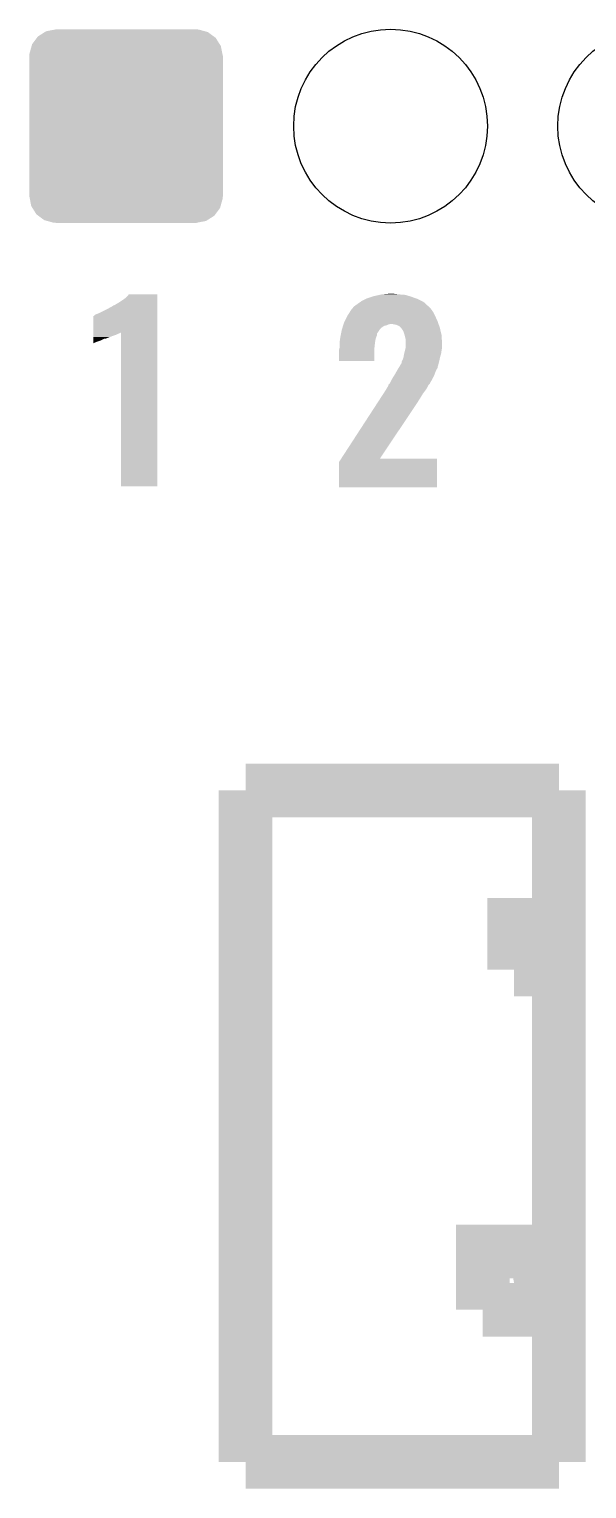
# Model space of a CAD drawing. Extents: x -1.3 to 24.2, y -3.9 to 53.4.
# Drawn here: x 5.63 to 8.79, y 15.47 to 23.75 of the extents above; entities that cross this region are included whole.
import ezdxf

# ---------------------------------------------------------------- set-up
doc = ezdxf.new("R2010")
doc.units = 0
doc.layers.get('0').update_dxf_attribs({"linetype": 'CONTINUOUS'})
doc.layers.add('LIGHT_RANGER_14CLICK_V101_GTO', color=9, linetype='CONTINUOUS')
doc.layers.add('LIGHT_RANGER_14CLICK_V101_GTS', color=11, linetype='CONTINUOUS')

# ---------------------------------------------------------------- blocks, each defined once
blk = doc.blocks.new('ROUND_46')
blk.add_circle((0, 0), 0.5499)
blk = doc.blocks.new('CUSTOM_49')
for points in [[(-0.533322, 0.464708), (-0.506672, 0.50047), (0.531316, 0.464708), (0.50879, 0.50047)], [(-0.506672, 0.50047), (-0.500488, 0.508768), (0.50879, 0.50047), (0.497646, 0.508768)], [(-0.500488, 0.508768), (-0.461524, 0.533284), (0.497646, 0.508768), (0.464714, 0.533284)], [(-0.461524, 0.533284), (-0.45398, 0.53803), (0.464714, 0.533284), (0.447646, 0.53803)], [(-0.45398, 0.53803), (-0.402918, 0.548004), (0.447646, 0.53803), (0.411774, 0.548004)], [(-0.402918, 0.548004), (-0.40005, 0.548564), (0.411774, 0.548004), (0.40005, 0.548564)], [(-0.40005, 0.548564), (-0.40005, 0.54991), (0.40005, 0.548564), (0.40005, 0.54991)], [(-0.548068, 0.411774), (-0.536314, 0.453974), (0.54634, 0.411774), (0.538076, 0.453974)], [(-0.536314, 0.453974), (-0.533322, 0.464708), (0.538076, 0.453974), (0.531316, 0.464708)], [(-0.54991, -0.40005), (-0.54991, 0.40005), (0.54991, -0.40005), (0.54991, 0.40005)], [(-0.548634, 0.40005), (-0.548068, 0.411774), (0.548634, 0.40005), (0.54634, 0.411774)], [(-0.546338, -0.411774), (-0.548634, -0.40005), (0.548068, -0.411774), (0.548634, -0.40005)], [(-0.538076, -0.453974), (-0.546338, -0.411774), (0.536312, -0.453974), (0.548068, -0.411774)], [(-0.531314, -0.464708), (-0.538076, -0.453974), (0.533322, -0.464708), (0.536312, -0.453974)], [(-0.50879, -0.50047), (-0.531314, -0.464708), (0.50667, -0.50047), (0.533322, -0.464708)], [(-0.497644, -0.508768), (-0.50879, -0.50047), (0.500488, -0.508768), (0.50667, -0.50047)], [(-0.464714, -0.533284), (-0.497644, -0.508768), (0.461522, -0.533284), (0.500488, -0.508768)], [(-0.447644, -0.53803), (-0.464714, -0.533284), (0.45398, -0.53803), (0.461522, -0.533284)], [(-0.411774, -0.548004), (-0.447644, -0.53803), (0.402916, -0.548004), (0.45398, -0.53803)], [(-0.40005, -0.548564), (-0.411774, -0.548004), (0.40005, -0.548564), (0.402916, -0.548004)], [(-0.40005, -0.54991), (-0.40005, -0.548564), (0.40005, -0.54991), (0.40005, -0.548564)]]:
    blk.add_solid(points)

msp = doc.modelspace()

# ---------------------------------------------------------------- linework, layer by layer
at = {"layer": 'LIGHT_RANGER_14CLICK_V101_GTO', "const_width": 0.3048}
for points in [[(6.858, 19.431), (8.636, 19.431)], [(6.858, 15.621), (6.858, 19.431)], [(8.636, 15.621), (8.636, 19.431)], [(8.382, 18.415), (8.382, 18.669), (8.636, 18.669)], [(8.382, 18.415), (8.5852, 18.415)], [(8.2042, 16.4846), (8.2042, 16.8148), (8.5344, 16.8148)], [(8.382, 16.637), (8.636, 16.6878)], [(8.2042, 16.4846), (8.5852, 16.4846)], [(6.858, 15.621), (8.636, 15.621)]]:
    msp.add_lwpolyline(points, dxfattribs=at)
at = {"layer": 'LIGHT_RANGER_14CLICK_V101_GTO'}
for points in [[(6.113782, 22.18436), (6.13918, 22.199598), (6.357618, 22.18436), (6.357618, 22.199598)], [(6.13918, 22.199598), (6.16966, 22.21992), (6.357618, 22.199598), (6.357618, 22.21992)], [(6.16966, 22.21992), (6.184902, 22.232622), (6.357618, 22.21992), (6.357618, 22.232622)], [(6.184902, 22.232622), (6.195046, 22.245296), (6.357618, 22.232622), (6.35762, 22.245296)], [(6.195046, 22.245296), (6.195066, 22.24532), (6.35762, 22.245296), (6.195066, 22.24532)], [(7.49046, 22.18944), (7.5086, 22.202138), (7.882888, 22.18944), (7.868918, 22.202138)], [(7.5086, 22.202138), (7.515862, 22.20722), (7.868918, 22.202138), (7.858756, 22.20722)], [(7.515862, 22.20722), (7.541262, 22.21992), (7.858756, 22.20722), (7.83336, 22.21992)], [(7.541262, 22.21992), (7.546342, 22.22246), (7.83336, 22.21992), (7.826248, 22.22246)], [(7.546342, 22.22246), (7.576822, 22.23262), (7.826248, 22.22246), (7.7978, 22.23262)], [(7.576822, 22.23262), (7.584442, 22.23516), (7.7978, 22.23262), (7.789546, 22.23516)], [(7.584442, 22.23516), (7.618732, 22.24278), (7.789546, 22.23516), (7.764782, 22.24278)], [(7.618732, 22.24278), (7.630162, 22.24532), (7.764782, 22.24278), (7.73176, 22.24532)], [(7.630162, 22.24532), (7.65683, 22.24786), (7.73176, 22.24532), (7.706362, 22.24786)], [(7.65683, 22.24786), (7.683498, 22.2504), (7.706362, 22.24786), (7.696202, 22.2504)], [(5.994408, 22.029402), (5.994424, 22.1234), (6.357614, 22.029402), (6.357616, 22.1234)], [(5.994424, 22.1234), (5.996946, 22.123406), (6.357616, 22.1234), (6.357616, 22.123406)], [(5.996946, 22.123406), (6.002024, 22.128482), (6.357616, 22.123406), (6.357616, 22.128482)], [(6.002024, 22.128482), (6.01218, 22.13356), (6.357616, 22.128482), (6.357616, 22.13356)], [(6.01218, 22.13356), (6.02488, 22.13864), (6.357616, 22.13356), (6.357616, 22.13864)], [(6.02488, 22.13864), (6.08076, 22.16658), (6.357616, 22.13864), (6.357618, 22.16658)], [(6.08076, 22.16658), (6.103618, 22.179282), (6.357618, 22.16658), (6.357618, 22.179282)], [(6.103618, 22.179282), (6.106164, 22.18182), (6.357618, 22.179282), (6.357618, 22.18182)], [(6.106164, 22.18182), (6.113782, 22.18436), (6.357618, 22.18182), (6.357618, 22.18436)], [(7.42061, 22.09292), (7.43458, 22.12086), (7.94766, 22.09292), (7.93496, 22.12086)], [(7.43458, 22.12086), (7.437122, 22.12594), (7.93496, 22.12086), (7.93242, 22.12594)], [(7.437122, 22.12594), (7.450182, 22.146258), (7.93242, 22.12594), (7.92226, 22.146258)], [(7.450182, 22.146258), (7.459982, 22.161502), (7.92226, 22.146258), (7.911374, 22.161502)], [(7.459982, 22.161502), (7.462518, 22.16404), (7.911374, 22.161502), (7.90956, 22.16404)], [(7.462518, 22.16404), (7.46506, 22.166582), (7.90956, 22.16404), (7.907018, 22.166582)], [(7.46506, 22.166582), (7.47268, 22.17674), (7.907018, 22.166582), (7.89686, 22.17674)], [(7.47268, 22.17674), (7.472682, 22.176742), (7.89686, 22.17674), (7.896858, 22.176742)], [(7.472682, 22.176742), (7.49046, 22.18944), (7.896858, 22.176742), (7.882888, 22.18944)], [(5.994408, 22.02434), (5.994408, 22.029402), (6.141718, 22.02434), (6.151848, 22.029402)], [(6.15188, 21.155684), (6.151848, 22.029402), (6.357596, 21.155684), (6.357614, 22.029402)], [(7.400034, 22.024338), (7.4041, 22.044662), (7.60476, 22.024338), (7.618308, 22.044662)], [(7.4041, 22.044662), (7.404892, 22.0472), (7.618308, 22.044662), (7.62, 22.0472)], [(7.404892, 22.0472), (7.408066, 22.057358), (7.62, 22.0472), (7.630158, 22.057358)], [(7.408066, 22.057358), (7.411242, 22.067518), (7.630158, 22.057358), (7.645396, 22.067518)], [(7.411242, 22.067518), (7.412036, 22.07006), (7.645396, 22.067518), (7.658098, 22.07006)], [(7.412036, 22.07006), (7.413624, 22.075138), (7.658098, 22.07006), (7.668258, 22.075138)], [(7.413624, 22.075138), (7.414418, 22.07768), (7.668258, 22.075138), (7.680958, 22.07768)], [(7.414418, 22.07768), (7.4168, 22.0853), (7.953104, 22.07768), (7.950382, 22.0853)], [(7.4168, 22.0853), (7.42061, 22.09292), (7.950382, 22.0853), (7.94766, 22.09292)], [(7.713978, 22.0726), (7.688578, 22.07768), (7.954918, 22.0726), (7.953104, 22.07768)], [(7.731756, 22.064982), (7.713978, 22.0726), (7.957638, 22.064982), (7.954918, 22.0726)], [(7.739382, 22.057358), (7.731756, 22.064982), (7.96036, 22.057358), (7.957638, 22.064982)], [(7.744454, 22.052286), (7.739382, 22.057358), (7.961554, 22.052286), (7.96036, 22.057358)], [(7.74446, 22.049742), (7.744454, 22.052286), (7.962154, 22.049742), (7.961554, 22.052286)], [(7.752078, 22.039582), (7.74446, 22.049742), (7.964544, 22.039582), (7.962154, 22.049742)], [(7.75716, 22.026882), (7.752078, 22.039582), (7.967532, 22.026882), (7.964544, 22.039582)], [(5.9944, 21.97608), (5.994402, 21.9837), (6.01218, 21.97608), (6.035038, 21.9837)], [(5.9944, 21.971), (5.9944, 21.97608), (5.99948, 21.971), (6.01218, 21.97608)], [(5.9944, 21.9685), (5.9944, 21.971), (5.9944, 21.9685), (5.99948, 21.971)], [(5.994402, 21.99386), (5.994404, 22.00402), (6.062976, 21.99386), (6.08838, 22.00402)], [(5.994402, 21.993858), (5.994402, 21.99386), (6.055356, 21.993858), (6.062976, 21.99386)], [(5.994402, 21.9837), (5.994402, 21.993858), (6.035038, 21.9837), (6.055356, 21.993858)], [(5.994404, 22.00402), (5.994406, 22.01164), (6.08838, 22.00402), (6.1087, 22.01164)], [(5.994406, 22.01672), (5.994408, 22.0218), (6.123938, 22.01672), (6.1341, 22.0218)], [(5.994406, 22.01164), (5.994406, 22.01672), (6.1087, 22.01164), (6.123938, 22.01672)], [(5.994408, 22.0218), (5.994408, 22.02434), (6.1341, 22.0218), (6.141718, 22.02434)], [(7.3914, 21.971), (7.393576, 21.986238), (7.592694, 21.971), (7.5946, 21.986238)], [(7.3914, 21.96592), (7.3914, 21.971), (7.59206, 21.96592), (7.592694, 21.971)], [(7.3914, 21.943062), (7.3914, 21.96592), (7.58952, 21.943062), (7.59206, 21.96592)], [(7.393576, 21.986238), (7.396116, 22.00402), (7.5946, 21.986238), (7.599678, 22.00402)], [(7.396116, 22.00402), (7.39648, 22.006558), (7.599678, 22.00402), (7.600692, 22.006558)], [(7.39648, 22.006558), (7.39851, 22.016716), (7.600692, 22.006558), (7.604758, 22.016716)], [(7.39851, 22.016716), (7.400034, 22.024338), (7.604758, 22.016716), (7.60476, 22.024338)], [(7.760624, 22.01418), (7.75716, 22.026882), (7.97052, 22.01418), (7.967532, 22.026882)], [(7.76478, 21.99894), (7.760624, 22.01418), (7.971324, 21.99894), (7.97052, 22.01418)], [(7.76732, 21.988782), (7.76478, 21.99894), (7.971858, 21.988782), (7.971324, 21.99894)], [(7.76732, 21.965922), (7.76732, 21.988782), (7.97306, 21.965922), (7.971858, 21.988782)], [(7.76732, 21.945602), (7.76732, 21.965922), (7.97306, 21.945602), (7.97306, 21.965922)], [(7.38886, 21.932902), (7.391398, 21.943058), (7.589516, 21.932902), (7.58952, 21.943058)], [(7.38886, 21.866884), (7.38886, 21.932902), (7.589496, 21.866884), (7.589516, 21.932902)], [(7.589496, 21.86686), (7.38886, 21.866884), (7.589496, 21.86686), (7.589496, 21.866884)], [(7.391398, 21.943058), (7.3914, 21.943062), (7.58952, 21.943058), (7.58952, 21.943062)], [(7.74446, 21.856704), (7.744462, 21.864324), (7.954534, 21.856704), (7.956326, 21.864324)], [(7.744462, 21.864324), (7.74954, 21.874482), (7.956326, 21.864324), (7.958716, 21.874482)], [(7.74954, 21.874482), (7.75462, 21.88972), (7.958716, 21.874482), (7.962302, 21.88972)], [(7.75462, 21.88972), (7.755042, 21.89226), (7.962302, 21.88972), (7.9629, 21.89226)], [(7.755042, 21.89226), (7.75716, 21.90496), (7.9629, 21.89226), (7.966528, 21.90496)], [(7.75716, 21.90496), (7.758428, 21.910038), (7.966528, 21.90496), (7.96798, 21.910038)], [(7.758428, 21.910038), (7.762874, 21.92782), (7.96798, 21.910038), (7.97052, 21.92782)], [(7.762874, 21.92782), (7.766684, 21.943058), (7.97052, 21.92782), (7.97306, 21.943058)], [(7.766684, 21.943058), (7.76732, 21.945602), (7.97306, 21.943058), (7.97306, 21.945602)], [(7.69366, 21.77288), (7.700006, 21.783038), (7.921868, 21.77288), (7.92734, 21.783038)], [(7.700006, 21.783038), (7.706358, 21.7932), (7.92734, 21.783038), (7.931246, 21.7932)], [(7.706358, 21.7932), (7.71906, 21.81606), (7.931246, 21.7932), (7.940038, 21.81606)], [(7.71906, 21.81606), (7.719062, 21.816064), (7.940038, 21.81606), (7.94004, 21.816064)], [(7.719062, 21.816064), (7.726996, 21.828758), (7.94004, 21.816064), (7.94766, 21.828758)], [(7.726996, 21.828758), (7.73176, 21.83638), (7.94766, 21.828758), (7.949184, 21.83638)], [(7.73176, 21.83638), (7.734662, 21.841458), (7.949184, 21.83638), (7.9502, 21.841458)], [(7.734662, 21.841458), (7.737564, 21.846536), (7.9502, 21.841458), (7.952738, 21.846536)], [(7.737564, 21.846536), (7.739018, 21.849078), (7.952738, 21.846536), (7.95274, 21.849078)], [(7.739018, 21.849078), (7.741922, 21.854158), (7.95274, 21.849078), (7.953934, 21.854158)], [(7.741922, 21.854158), (7.74446, 21.856704), (7.953934, 21.854158), (7.954534, 21.856704)], [(7.63981, 21.681438), (7.65302, 21.70176), (7.863838, 21.681438), (7.87908, 21.70176)], [(7.65302, 21.70176), (7.662162, 21.716998), (7.87908, 21.70176), (7.889238, 21.716998)], [(7.662162, 21.716998), (7.66826, 21.727162), (7.889238, 21.716998), (7.89432, 21.727162)], [(7.66826, 21.727162), (7.668264, 21.732236), (7.89432, 21.727162), (7.896858, 21.732236)], [(7.668264, 21.732236), (7.668266, 21.732246), (7.896858, 21.732236), (7.896866, 21.732246)], [(7.668266, 21.732246), (7.675878, 21.73986), (7.896866, 21.732246), (7.904476, 21.73986)], [(7.675878, 21.73986), (7.675882, 21.739864), (7.904476, 21.73986), (7.904476, 21.739864)], [(7.675882, 21.739864), (7.679688, 21.747476), (7.904476, 21.739864), (7.90702, 21.747476)], [(7.679688, 21.747476), (7.68096, 21.750022), (7.90702, 21.747476), (7.909558, 21.750022)], [(7.68096, 21.750022), (7.6835, 21.755098), (7.909558, 21.750022), (7.91229, 21.755098)], [(7.6835, 21.755098), (7.69366, 21.77288), (7.91229, 21.755098), (7.921868, 21.77288)], [(7.400418, 21.31314), (7.60514, 21.6281), (7.620046, 21.31314), (7.83082, 21.6281)], [(7.60514, 21.6281), (7.623302, 21.65604), (7.83082, 21.6281), (7.8486, 21.65604)], [(7.623302, 21.65604), (7.63981, 21.681438), (7.8486, 21.65604), (7.863838, 21.681438)], [(7.38886, 21.150604), (7.388864, 21.295364), (7.945096, 21.150604), (7.945116, 21.295364)], [(7.388864, 21.295364), (7.400402, 21.313116), (7.945116, 21.295364), (7.94512, 21.313116)], [(7.400402, 21.313116), (7.400418, 21.31314), (7.94512, 21.313116), (7.620046, 21.31314)], [(6.357596, 21.15566), (6.15188, 21.155684), (6.357596, 21.15566), (6.357596, 21.155684)], [(7.945096, 21.15058), (7.38886, 21.150604), (7.945096, 21.15058), (7.945096, 21.150604)]]:
    msp.add_solid(points, dxfattribs=at)

# ---------------------------------------------------------------- block references
at = {"layer": 'LIGHT_RANGER_14CLICK_V101_GTS'}
for name, p in [('CUSTOM_49', (6.17982, 23.20036)), ('ROUND_46', (7.68096, 23.20036)), ('ROUND_46', (9.17956, 23.20036))]:
    msp.add_blockref(name, p, dxfattribs=at)

doc.saveas('drawing.dxf')
